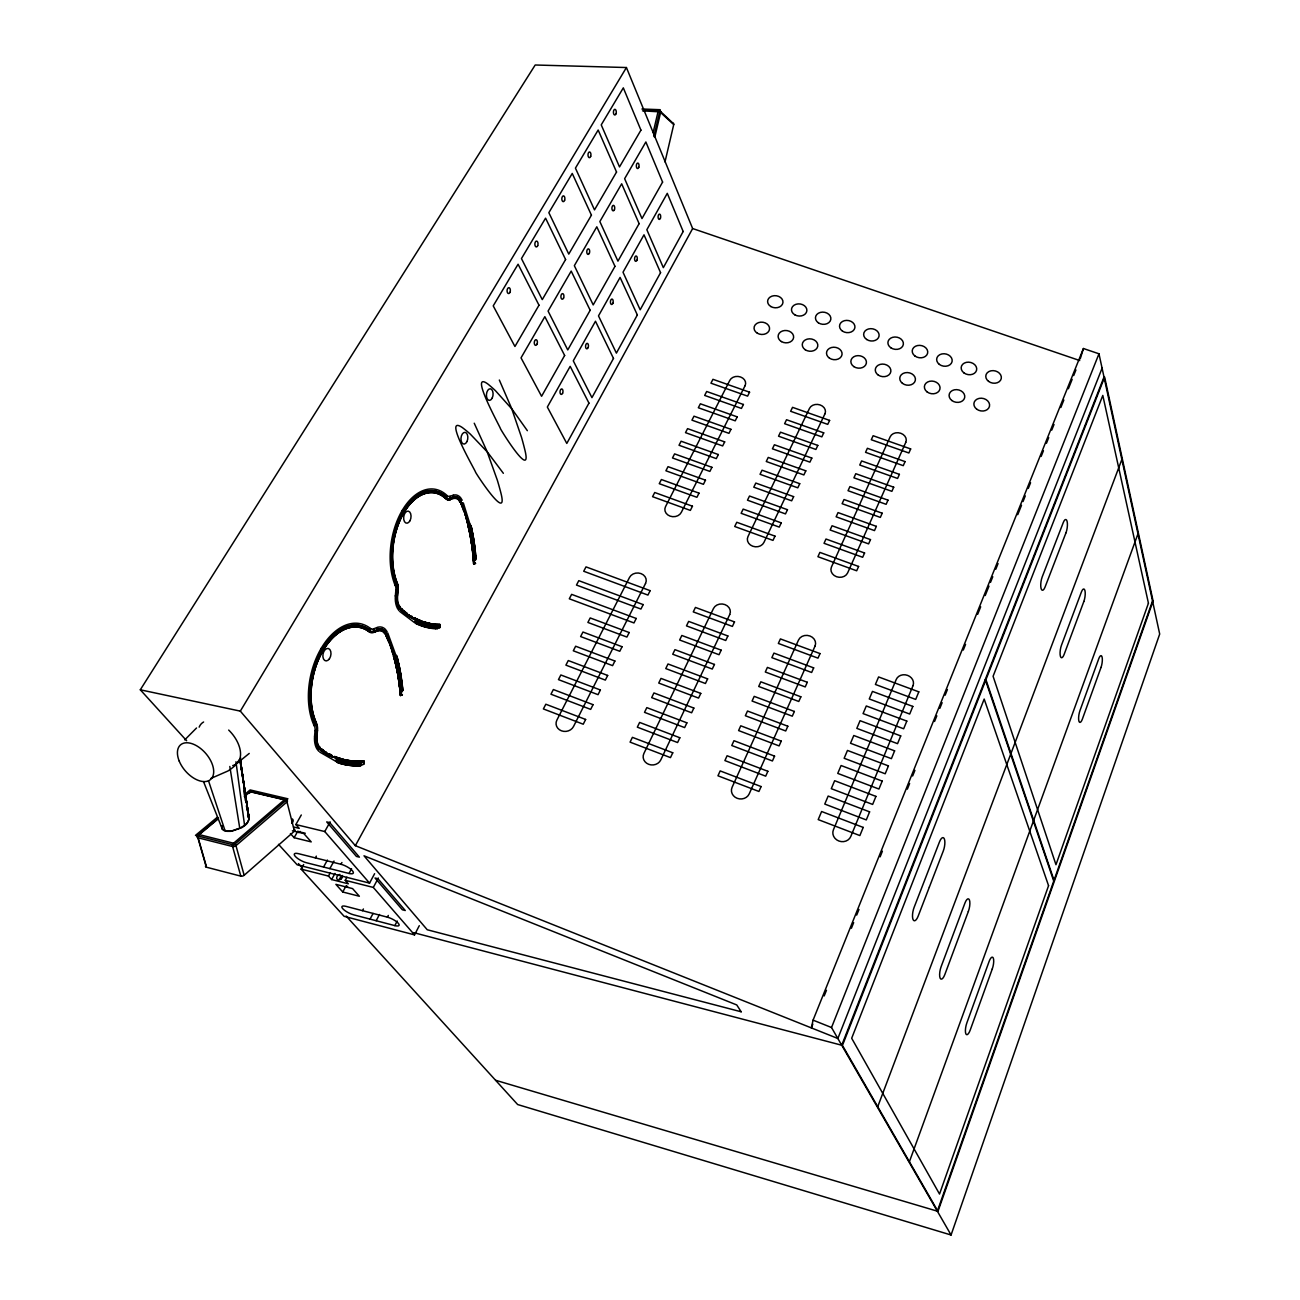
<?xml version="1.0" encoding="UTF-8"?>
<svg xmlns="http://www.w3.org/2000/svg" width="1300" height="1300" viewBox="0 0 1300 1300"><rect width="100%" height="100%" fill="white"/><g stroke="black" fill="none" stroke-linecap="round" stroke-linejoin="round"><path stroke-width="1.5" d="M373.555 630.793L373.571 631.231A10.449 6.354 -79.5 0 1 369.655 630.858A59.036 36.156 -77.8 0 0 322.465 649.935A59.02 36.156 -77.8 0 0 315.916 724.1A10.806 6.727 -76.3 0 1 316.859 730.405L316.371 736.222A16.738 10.303 -76.4 0 0 318.289 746.834L319.832 748.881L318.175 746.736A16.77 10.319 -76.4 0 1 316.176 735.979L316.664 730.161A10.806 6.744 -76.3 0 0 315.738 723.84A59.101 36.205 -77.8 0 1 322.221 649.626A59.751 36.595 -77.8 0 1 369.882 630.305L370.175 629.574A13.422 8.206 -79.4 0 0 370.451 628.81L370.484 628.566A7.865 4.777 -79.5 0 0 373.652 628.842L377.227 627.445A18.85 11.391 -78.9 0 1 385.255 629.2L387.124 631.67M377.341 630.923L373.766 631.946A10.92 6.646 -79.5 0 1 369.444 631.394A58.37 35.75 -77.8 0 0 322.546 650.878A58.37 35.75 -77.8 0 0 316.257 723.661A11.31 7.053 -76.3 0 1 317.184 730.356M377.146 629.265L373.571 631.686A10.936 6.646 -79.5 0 1 369.249 631.134A58.451 35.799 -77.8 0 0 322.27 650.617A58.451 35.799 -77.8 0 0 315.981 723.531A11.31 7.053 -76.3 0 1 316.973 730.096M460.866 502.288L459.29 499.882A15.243 8.84 -82.2 0 0 453.164 497.933L449.898 499.46M453.164 497.933L450.011 499.736A11.082 6.451 -82.8 0 1 445.851 498.664A55.542 32.76 -81.4 0 0 403.471 513.175A55.542 32.76 -81.4 0 0 397.134 583.034L396.549 583.651A56.745 33.475 -81.4 0 1 403.13 511.794A56.745 33.491 -81.4 0 1 446.144 497.608L446.339 497.819A10.059 5.866 -82.8 0 0 449.881 498.534L449.881 497.997M449.881 498.534L453.164 496.957M450.06 499.606L453.326 498.209A15.226 8.824 -82.2 0 1 459.452 500.142L460.834 502.19M450.06 499.363L450.06 499.314A10.514 6.126 -82.8 0 1 446.144 498.323A56.046 33.053 -81.4 0 0 403.666 512.606A56.046 33.069 -81.4 0 0 396.988 583.602A10.822 6.516 -80.3 0 1 397.8 590.151L397.394 595.758M453.326 498.257L453.326 498.582A14.674 8.515 -82.2 0 1 459.192 500.516L460.493 502.45L459.111 500.402M373.555 630.565L373.588 629.622A11.944 7.215 -79.4 0 1 373.604 629.054L373.636 628.875M449.898 497.9L449.914 496.974A11.505 6.662 -82.6 0 1 449.946 496.421L453.245 495.186A18.151 10.514 -82.2 0 1 460.541 497.624L462.199 500.224M335.238 757.738L336.066 757.916A162.549 98.686 -80 0 0 363.773 761.556L363.707 763.587A8.011 4.761 -76.2 0 0 363.707 764.221A8.434 5.038 -76.1 0 0 363.805 763.539L363.886 762.369A162.955 98.93 -80 0 1 336.082 758.794L335.741 758.664M363.951 761.166L363.935 761.491A161.996 98.329 -80 0 1 336.342 757.819M414.749 618.572A156.439 90.805 -83.2 0 0 439.806 624.926L439.709 627.055A7.67 4.42 -79.7 0 0 439.709 627.689L437.141 628.631M335.66 757.559L336.164 757.608A162.256 98.491 -80 0 0 363.789 761.394L363.724 764.27L360.896 765.472M439.952 625.024L439.969 624.666A155.691 90.366 -83.2 0 1 415.009 618.199L414.635 617.939M439.904 624.488L439.725 627.721A8.076 4.68 -79.6 0 0 439.806 627.023L439.904 624.488A155.821 90.447 -83.2 0 1 414.928 618.101C418.486 618.767 413.286 623.642 417.007 624.097A160.274 93.047 -83.2 0 0 434.996 628.761L434.98 628.68M363.805 760.971L361.238 761.134L360.848 765.684M317.411 730.08L316.696 736.158A16.266 10.01 -76.4 0 0 318.516 746.509L320.109 748.605L318.321 746.265A16.299 10.026 -76.4 0 1 316.485 735.914L317.216 730.048M317.021 736.011L317.509 730.194A11.911 7.41 -76.3 0 0 316.485 723.255L316.274 723.661M400.319 608.286L398.694 605.8A15.6 9.295 -80.3 0 1 397.118 595.514L397.621 589.891A10.822 6.532 -80.3 0 0 396.809 583.326M398.011 589.908L397.605 595.66A15.031 8.954 -80.3 0 0 399.019 605.459L400.433 607.669L399.425 606.239M339.398 878.361L341.266 878.735L340.454 877.224M361.465 764.286L360.019 763.831A17.095 10.205 -75.7 0 0 358.767 763.717L358.572 765.131A9.181 5.492 -75.9 0 1 359.856 765.18L359.986 765.212A9.539 5.704 -75.9 0 0 358.654 765.229A121.972 73.986 -78.9 0 1 338.78 762.596A11.944 7.247 -75.6 0 0 337.919 762.304L337.74 762.19A11.148 6.76 -75.7 0 1 338.699 762.483L338.991 761.036L346.255 762.84M432.656 626.535L435.321 626.844L435.11 628.176A9.133 5.297 -79.4 0 1 436.215 628.322L436.199 628.241A8.791 5.103 -79.4 0 0 435.045 628.062L435.224 626.714L431.584 626.389M358.654 765.229L358.865 763.847L354.169 763.75M221.569 825.63L222.024 828.783L223.6 830.31A10.985 5.574 -15.7 0 0 226.98 831.317L230.539 831.334L239.752 828.165L229.824 766.48M221.764 825.841L222.17 828.734A11.294 5.736 -15.7 0 0 224.981 830.489A11.18 5.671 -15.7 0 0 228.719 830.944L230.555 830.846M358.605 765.814L360.392 765.684L358.54 765.83A166.254 100.929 -80 0 1 338.618 762.905L338.536 762.954A166.254 100.913 -80 0 0 358.54 765.83L359.759 761.15M416.991 624.081L417.154 619.222M346.125 916.013L517.66 1104.545L951.064 1235L1159.697 634.043L1098.971 353.795L1083.42 348.514L813.069 1020.142L811.33 1027.894L812.841 1024.14M300.121 831.415L298.61 832.569L297.976 831.334M653.136 132.632L658.109 111.442A1.982 0.959 -88.8 0 1 659.409 110.451L672.506 122.736A1.917 1.544 -52.3 0 1 673.725 124.589L664.999 161.899M653.884 136.597L660.189 109.704L641.94 109.005M654.761 137.361L660.628 112.32A1.95 1.544 -52.5 0 0 659.409 110.451L643.825 109.85M420.355 623.496L417.154 622.148L417.024 623.594A10.66 6.272 -79.4 0 0 416.146 623.22L416.309 623.334A11.424 6.727 -79.4 0 1 417.089 623.707A117.374 68.347 -82.2 0 0 435.11 628.16M417.089 623.707L417.462 622.375M338.78 762.596L338.926 761.02M1080.235 358.832L1083.42 348.514M1152.531 600.941L937.349 1211.178L495.576 1080.267M909.399 1161.729L1138.329 532.837M475.345 560.479L475.93 558.919M877.727 1106.722L1122.241 458.477M402.171 691.844L402.675 690.479M399.067 610.756L397.345 608.173A18.574 11.066 -80.3 0 1 395.363 595.904L395.85 590.265A7.8 4.696 -80.3 0 0 395.33 585.504L395.428 585.293A11.846 7.085 -80.3 0 1 395.801 584.691L396.207 584.106M929.321 887.201L918.174 916.11A9.23 3.185 -78 0 1 913.087 919.636A9.23 3.185 -78 0 1 914.144 907.303L939.477 841.929A9.035 3.087 -78.7 0 1 944.32 838.858A9.035 3.087 -78.7 0 1 943.264 851.029L929.354 887.12M318.793 751.286L316.842 748.784A19.402 11.944 -76.4 0 1 314.551 736.499L315.039 730.681A8.141 5.07 -76.3 0 0 314.405 725.871L314.502 725.628A12.366 7.654 -76.4 0 1 314.925 724.994L315.738 723.84M1104.009 377.033L841.734 1045.233L413.514 932.604M1102.091 368.176L837.85 1038.489L355.355 845.682L240.321 711.133L140.303 689.796L535.194 65L626.421 67.535L692.64 228.54L1079.715 360.539M951.064 1235L831.529 1027.52L1098.971 353.795M824.184 995.93L826.459 990.291M851.403 928.265L853.661 922.626M856.684 915.102L858.959 909.464M880.133 856.83L882.391 851.191M907.351 789.149L909.61 783.51M912.633 775.986L914.908 770.347M934.554 721.484L936.829 715.845M939.851 708.321L942.126 702.683M945.149 695.159L947.408 689.52M963.284 650.049L965.559 644.41M977.649 614.331L980.671 606.808M985.205 595.53L988.991 586.121M990.502 582.367L992.778 576.729M995.8 569.205L998.059 563.566M1017.721 514.686L1021.508 505.294M1023.019 501.54L1025.278 495.901M1028.3 488.378L1030.575 482.739M1041.154 456.414L1043.429 450.775M1046.451 443.267L1048.71 437.613M1051.749 430.105L1054.007 424.466M1060.816 407.55L1063.839 400.026M1068.372 388.749L1072.159 379.34M1073.67 375.586L1075.929 369.947M445.819 498.42L445.965 498.046A10.53 6.126 -82.8 0 0 449.898 498.989M314.535 725.774L314.584 725.725A13.812 8.629 -76.7 0 0 315.071 725.173L315.543 724.587A59.735 36.595 -77.8 0 1 322.124 649.496A59.101 36.221 -77.8 0 1 369.444 630.663L370.045 629.379M240.76 758.03L234.553 766.025A44.233 21.157 -15.2 0 1 227.922 770.997L210.681 778.538M303.648 864.533L301.096 869.115L344.126 916.321L414.521 934.879L419.282 925.697M394.826 925.616A8.921 2.616 26.6 0 0 398.287 923.276A8.921 2.616 26.6 0 0 387.4 917.166L345.979 906.36A8.84 2.551 26.9 0 0 342.81 908.765A8.84 2.551 26.9 0 0 353.6 914.81L394.826 925.616L397.231 921.034M387.4 917.166L388.31 915.428M376.171 920.725L379.486 914.469M370.045 919.116L373.067 913.445M362.505 910.666L363.431 908.96M278.493 844.334L297.164 864.809L369.558 883.106L374.611 873.681M414.521 934.879L373.311 887.429L378.349 878.02M342.745 891.995L335.887 884.341L352.576 888.599L359.352 896.252L342.745 891.995L346.076 885.852M301.096 869.115L328.477 876.07L331.614 879.548L348.335 883.805L345.231 880.311L346.921 877.208M349.017 873.454A9.328 2.828 27.2 0 0 352.365 870.708A9.328 2.828 27.2 0 0 340.957 864.273L298.366 853.645A9.246 2.762 27.5 0 0 295.327 856.424A9.246 2.762 27.5 0 0 306.637 862.794L349.017 873.454L351.585 868.741M331.614 879.548L334.994 873.389M340.957 864.273L341.933 862.501M355.355 845.682L692.64 228.54M329.842 868.627L334.019 861.039M328.477 876.07L330.184 872.983M323.554 867.051L327.405 860.048M315.364 857.886L316.339 856.131M369.558 883.106L324.756 831.545L330.151 821.876M292.402 830.781L303.842 833.576L311.22 841.896L294.141 837.704L297.684 831.415L305.273 833.251M293.507 826.979L299.227 828.36L295.864 824.558L301.291 814.986M370.451 628.599L370.386 628.712A11.992 7.264 -79.2 0 0 370.045 629.379M240.321 711.133L626.421 67.535M346.873 885.901L346.775 887.136L347.994 887.234M396.516 584.188L396.727 583.911A56.68 33.426 -81.4 0 1 403.341 512.119A56.68 33.442 -81.4 0 1 446.323 497.884A10.059 5.85 -82.8 0 0 450.06 498.81L453.326 497.754A15.665 9.084 -82.2 0 1 459.615 499.785L460.98 501.816M400.14 608.644L398.515 606.206A16.055 9.555 -80.3 0 1 396.841 595.546L397.329 589.908A10.351 6.24 -80.3 0 0 396.679 583.976L396.549 583.651M291.964 823.176L291.964 821.665M184.746 739.879L196.528 727.984M396.923 661.342L397.296 658.791A11.473 6.792 -78.9 0 1 396.988 657.589L396.809 656.874M470.665 529.246L471.152 527.589A10.319 5.883 -82 0 1 470.86 526.24L470.925 526.403A11.05 6.289 -82.1 0 0 471.218 527.686L470.486 528.352L470.161 526.549M218.595 818.106L198.884 834.519A2.389 1.365 47.8 0 0 197.632 835.998A2.454 1.251 -16.2 0 0 197.876 837.752L206.326 867.181L240.809 876.135A2.454 1.3 -16.2 0 0 244.156 875.274L294.45 831.122A2.373 1.235 -15 0 0 294.076 829.416M397.329 663.146L396.402 659.425L397.231 658.694A10.725 6.354 -78.9 0 1 396.89 657.345L396.939 657.378M244.368 796.624L250.429 791.586L284.619 799.63A2.34 1.463 -74.4 0 1 286.569 800.296A2.389 1.202 -14.7 0 1 286.942 801.97L235.966 845.65A2.47 1.268 -15.9 0 1 232.586 846.511L197.876 837.752A2.389 1.56 -72.3 0 1 198.884 834.519L233.594 843.229A2.405 1.397 47.4 0 1 235.966 845.65L244.156 875.274M249.226 753.431L236.421 763.815M199.144 834.73L217.328 819.585M217.36 817.196L195.504 835.364L233.886 845.016L287.901 798.801L250.12 789.929L245.44 793.829M395.379 585.488L395.493 585.39A13.228 7.979 -80.7 0 0 395.931 584.886L396.37 584.366A57.362 33.833 -81.4 0 1 403.033 511.648A57.362 33.849 -81.4 0 1 446.55 497.299L446.826 496.616A12.919 7.572 -82.7 0 0 447.086 495.885L447.102 495.657A7.572 4.42 -82.8 0 0 449.979 496.226L449.995 496.356A8.905 5.2 -82.5 0 1 450.027 496.86M394.777 660.579L397.54 658.613L397.248 657.508M471.299 526.939L471.023 525.736L471.413 527.41A166.465 101.172 -79.9 0 1 475.719 555.766L473.2 557.245M473.168 557.375L475.654 555.669A166.481 101.189 -79.9 0 0 471.38 527.459L471.364 527.199M470.762 525.363L468.374 526.955L467.659 524.16M401.326 687.749L402.155 687.245A125.206 77.334 -76.6 0 0 397.312 658.791A125.206 77.334 -76.6 0 1 402.074 687.148A8.921 5.232 -78.2 0 0 402.334 688.984L402.642 690.121M401.976 691.21L401.505 689.439A16.559 9.701 -78.3 0 1 401.245 687.619L402.09 687.148A9.263 5.444 -78.2 0 0 402.382 689.016L402.496 689.536M471.234 527.686A119.892 71.581 -80.4 0 1 475.378 555.994L474.63 556.4L473.948 550.339M475.264 560.235L474.776 558.074A15.925 8.986 -81.4 0 1 474.549 556.27L475.312 555.88A8.905 5.038 -81.4 0 0 475.573 557.733L475.767 558.74M395.395 595.855L395.476 595.839A11.911 7.134 -79.9 0 1 395.834 595.741L396.419 595.611A16.721 9.961 -80.3 0 0 398.158 606.613L399.766 609.082L398.613 607.457M369.541 630.776L369.655 630.858A10.432 6.337 -79.5 0 0 373.75 631.475L377.325 630.077A16.266 9.815 -78.9 0 1 384.264 631.491L385.889 633.604M402.366 694.428L400.595 695.305A170.056 106.697 -75.7 0 0 393.77 655.671L393.64 655.216M400.644 695.533L400.741 695.5A170.04 106.681 -75.8 0 0 394.127 655.736L393.998 655.281M400.676 695.516L400.709 695.516A169.764 106.486 -75.7 0 0 393.949 655.899L393.559 654.128M316.209 730.259L315.673 730.421A12.399 7.67 -76.1 0 0 315.169 730.584L315.136 730.697A9.523 5.915 -76.6 0 0 315.494 730.649L316.404 730.503M317.395 730.308L316.664 730.161M396.923 589.972L396.338 590.102A11.862 7.101 -80.1 0 0 395.98 590.2L395.98 590.2A9.116 5.476 -80.5 0 0 396.256 590.281L397.085 590.216M231.887 831.155L241.507 827.775A18.216 9.214 -15.6 0 0 247.13 823.371L249.161 819.227L247.748 816.043M336.326 760.776L337.805 760.809M358.767 765.83L359.905 765.7M336.326 760.841L337.87 760.809M358.979 761.166L357.923 761.183M357.988 764.335L359.71 764.416L356.574 764.335M358.767 763.717L352.414 763.62M358.28 761.183L357.581 761.183M439.741 624.488L437.336 624.406L437.093 628.842M353.73 764.238L356.623 764.4M414.944 621.692L417.154 622.148L415.35 621.806M359.092 763.847L361.449 764.319M355.144 761.101L356.249 761.215M642.525 110.841L659.88 111.865L673.725 124.589M435.906 628.826L436.02 628.745M355.209 761.166L354.104 761.053M353.438 764.286L352.316 764.14M353.486 763.587L351.845 763.571M433.55 627.136L435.711 627.364M435.679 628.729L436.118 624.293M352.365 764.221L350.886 764.026M353.129 761.036L351.683 760.841M395.411 595.92L395.444 595.92A9.133 5.492 -80.4 0 0 395.769 595.92L396.598 595.855A16.689 9.945 -80.3 0 0 398.32 606.84L399.88 609.229M434.931 624.195L434.168 624.114M351.309 764.124L349.473 763.864M350.561 763.327L349.505 763.327M433.274 627.169L431.925 626.941M351.049 760.825L349.602 760.581M349.993 763.262L347.441 762.921M359.141 762.418L360.734 762.645L337.87 759.801L339.284 760.029M433.582 624.114L432.282 623.854M435.532 626.86L436.784 627.169M349.521 763.929L348.416 763.717M432.624 627.104L431.616 626.892M349.18 763.88L347.701 763.604M432.965 624.016L431.34 623.707M349.31 760.597L348.221 760.37M432.023 626.34L429.991 626.113M431.34 626.925L430.316 626.697M348.286 760.435L347.197 760.191M346.694 763.506L345.589 763.246M430.43 626.08L428.935 625.918M338.179 761.378L338.098 761.426M347.246 760.256L346.158 759.98M345.605 762.71L339.17 761.183M429.406 626.584L428.399 626.324M430.121 623.545L429.13 623.285M429.374 625.885L428.399 625.804M346.223 760.061L345.134 759.769M428.317 625.658L427.343 625.56M427.473 626.194L426.465 625.885M427.245 625.43L425.539 625.008M252.411 792.253A2.373 1.186 -15 0 0 249.161 793.065A2.308 1.381 48 0 1 250.429 791.586A2.324 1.479 -74.1 0 1 252.411 792.253L286.569 800.296L294.45 831.122M343.2 762.791L341.738 762.385M417.576 621.254L416.406 620.961L437.027 625.852L435.581 625.479M295.864 824.558L324.756 831.545M343.834 759.525L342.745 759.184M345.231 880.311L373.311 887.429M425.864 625.788L424.856 625.462M341.803 762.45L340.373 762.011M423.816 621.855L426.676 622.765M425.636 625.137L424.369 624.683M342.81 759.249L341.185 758.745M426.351 622.668L424.174 622.034M425.051 624.991L420.843 623.577M340.697 762.158L339.901 761.914M341.38 758.859L340.519 758.55M341.104 758.778L338.634 757.949M423.865 624.65L422.695 624.293M340.161 758.501L338.683 762.986L319.751 752.066M338.374 762.889L337.756 762.629M416.471 622.489L417.495 622.895M416.504 622.505L417.576 622.879M422.11 624.114L417.365 622.245M336.798 762.352L338.016 757.754L336.099 757.071M436.654 627.039L437.645 627.51M420.452 624.081L419.461 623.659M421.395 621.059L420.42 620.636M335.92 757.997L336.245 758.128A162.289 98.524 -80 0 0 363.935 761.751M335.075 758.404L335.904 758.582A163.199 99.093 -80 0 0 363.74 762.19M420.777 620.831L419.802 620.392M419.51 623.724L418.064 623.074M335.822 757.477L335.01 757.283M813.069 1020.142L831.529 1027.52M335.351 756.697L334.441 756.389M335.156 757.201L334.344 757.006M417.966 619.596L419.851 620.457M333.726 756.974L332.914 756.762M332.898 757.347L332.069 757.12M418.503 619.889L417.576 619.418M333.076 756.681L331.923 756.308M331.402 756.811L329.274 755.625M332.183 755.901L330.947 755.836M395.752 655.005L396.581 655.492M331.727 755.089L330.428 754.439M330.102 755.284L331.37 755.658M437.629 627.543L436.361 626.941A16.364 9.49 -79.3 0 0 435.224 626.714M330.086 756.161L327.974 754.926M330.72 755.332L329.891 754.78M330.298 755.511L329.452 754.959M329.973 755.349L328.169 754.276M414.375 618.719L414.83 619.109A156.455 90.837 -83.2 0 0 439.936 625.267L439.936 625.316A156.179 90.659 -83.2 0 1 414.911 618.8L414.066 618.556M414.213 619.352L414.521 619.515A157.332 91.358 -83.2 0 0 439.757 625.69M330.086 755.008L329.257 754.439M330.2 754.374L329.144 753.773M413.92 619.19L414.668 619.726A157.089 91.211 -83.2 0 0 439.887 625.885M329.111 755.674L328.299 755.105M329.761 754.829L328.933 754.26M329.322 755.024L326.251 753.188M412.652 617.419L414.619 618.654M329.111 754.488L327.649 753.561M413.465 619.092L411.499 617.841M328.136 755.154L326.04 753.837M414.017 618.329L412.864 617.906M328.786 754.325L327.974 753.74M327.827 754.975L326.999 754.39M328.023 754.325L326.56 753.366M412.555 618.589L409.402 616.558M327.827 753.789L325.731 752.44M412.246 616.59L411.06 615.875M412.214 617.305L411.06 616.85M409.874 616.119L411.824 617.451M326.885 753.236L325.114 752.05M325.894 753.87L325.569 753.675M324.334 752.017L325.796 753.025M326.381 752.245L325.276 751.562M410.751 617.533L409.695 616.753M411.32 616.769L409.581 615.924M325.764 752.57L324.951 751.936M469.869 523.933L471.218 526.581M324.773 753.188L323.359 752.294M325 752.554L322.774 750.994M323.798 752.472L324.626 753.09M323.537 751.026L324.984 752.082M410.442 616.216L408.801 615.03M323.245 751.303L324.366 752.148M410.134 616.021L409.094 615.225M409.744 616.168L408.704 615.355M409.273 616.59L407.062 614.981M409.451 615.972L408.411 615.16M323.424 751.546L320.596 749.466M324.025 750.75L321.019 748.605M323.733 751.27L322.303 750.181M322.725 751.871L320.775 750.523M408.98 615.258L406.786 613.6M408.574 615.404L406.38 613.73M408.086 615.81L406.77 614.786M408.688 615.062L407.241 614.364M323.245 750.23L321.409 748.93M320.905 749.19L322.952 750.734M322.611 750.392L321.149 749.369M320.352 750.133L321.051 750.62M407.355 613.454L406.705 612.934M406.64 614.803L402.171 611.227M406.348 614.591L405.031 613.503M406.949 613.844L402.805 610.48M406.656 613.633L405.632 612.755M405.974 613.551L402.252 610.496M403.309 612.17L405.048 613.633M405.925 612.398L403.731 610.61M404.787 612.089L404.219 611.65M404.398 612.349L402.951 611.081M403.195 612.17L400.498 609.765L401.213 610.496M403.683 611.309L401.034 609.521M403.683 610.61L401.099 608.335M401.277 609.651L402.431 610.74M402.285 610.626L401.245 609.716M401.537 610.691L400.985 610.204M402.285 610.139L402.139 609.261M401.489 609.83L400.627 609.895M400.871 608.79L401.798 609.001M399.929 611.617L414.96 622.944M385.206 634.059L383.793 632.239A15.259 9.214 -78.9 0 0 377.26 630.955L373.588 632.158M319.41 749.369L318.695 748.524L319.67 749.629M384.589 631.832L384.085 631.247A16.299 9.831 -78.9 0 0 377.146 629.817M386.035 632.824L384.507 630.825A16.949 10.237 -78.9 0 0 377.325 629.411L377.276 628.095A9.263 5.622 -79.3 0 0 377.26 627.575L377.195 627.64A11.976 7.215 -79.4 0 0 377.179 628.225L377.146 629.168A16.965 10.254 -78.9 0 1 384.377 630.679L385.011 631.41M369.135 631.767A57.817 35.425 -77.8 0 0 322.676 651.072A57.817 35.425 -77.8 0 0 316.452 723.174A57.801 35.409 -77.8 0 1 322.741 651.137A57.801 35.409 -77.8 0 1 369.168 631.832A11.505 6.987 -79.5 0 0 373.717 632.434L377.293 631.02A15.243 9.214 -78.9 0 1 383.809 632.288L384.183 632.661M385.791 633.441L384.394 631.621M385.499 633.669L384.053 631.751L385.678 633.913M384.085 631.784L383.988 631.686A15.844 9.571 -78.9 0 0 377.162 630.273L377.146 629.671M384.377 632.158L384.199 631.962A15.811 9.555 -78.9 0 0 377.341 630.533M319.605 747.256L320.239 747.955L318.988 746.379M319.621 747.256L320.304 748.02L319.215 746.704M140.303 689.796L186.648 740.74M298.415 863.574L302.51 868.075M290.404 833.544L294.141 837.704M459.16 500.451L460.525 502.499L459.582 500.971M384.849 631.183L385.645 632.222M384.215 632.678L385.141 633.929M399.88 608.286L398.678 606.401A16.023 9.539 -80.3 0 1 397.02 595.806L397.507 590.168A10.335 6.224 -80.3 0 0 396.727 583.911M400.108 608.01L398.873 606.174M399.116 608.221L399.815 609.148L398.174 606.661M399.815 606.856L400.481 607.734M399.555 608.806L398.385 607.051M400.351 607.571L399.019 605.459M399.636 608.936L399.002 608.059M321.214 648.31L322.985 650.617M460.46 500.012L461.175 501.215M503.36 473.314L487.516 452.173L470.275 434.086A270.108 162.549 -78.3 0 0 462.215 427.473C442.032 413.952 476.011 471.673 475.54 472.16C476.872 474.874 508.657 523.461 500.955 493.188A277.241 171.584 -79 0 0 497.315 480.139L486.964 451.246L474.24 423.215M247.585 815.555A11.245 5.704 -15.5 0 1 248.284 816.254L249.047 818.74L247.894 821.746A17.956 9.084 -15.6 0 1 239.834 828.1M385.629 632.19L386.035 632.84M527.361 430.69L512.086 409.207L495.446 390.683A266.094 158.178 -79.5 0 0 487.679 383.874C468.179 369.801 500.955 428.334 500.435 428.642C501.621 431.259 532.334 480.659 524.972 450.352A273.179 166.757 -80.4 0 0 521.495 437.271L511.566 408.265L499.33 380.039M402.22 510.413L403.812 512.817M319.02 746.428L318.679 745.875A15.697 9.669 -76.4 0 1 316.924 735.881M398.466 607.181L398.255 606.808M460.753 501.442L459.485 499.558A15.681 9.1 -82.2 0 0 453.148 497.494M386.279 635.082L386.734 636.106M386.051 635.684L388.294 640.867M386.262 634.449L386.864 635.635M386.311 634.562L386.88 635.798M386.636 634.026L386.831 634.449M386.067 635.765L386.669 637.049M387.757 632.938L395.558 654.371M386.734 634.238L388.537 638.251M386.376 635.456L387.335 637.455M386.555 635.082L386.701 636.009M386.571 635.863L387.059 636.821M386.783 635.586L387.725 637.601M387.465 635.716L387.92 636.773M386.62 637L387.871 639.811M387.01 636.106L387.904 638.024M386.977 636.789L387.692 638.284M387.254 637.406L387.871 638.706M387.644 637.569L388.359 639.08M387.611 638.251L388.131 639.324M387.79 638.658L388.749 640.803M388.196 637.585L388.716 638.674M388.001 638.414L388.7 639.925M388.05 639.291L388.911 641.225M388.456 638.219L389.155 639.73M387.871 639.909L388.716 641.924M388.44 639.47L389.041 640.786M388.814 639.08L389.236 639.941M388.619 639.892L389.626 642.281M460.996 503.604L461.37 504.465M388.651 640.77L389.252 642.086M462.264 505.684L461.24 503.214L461.207 504.043M461.289 503.327L461.858 504.628M389.155 639.941L389.838 641.452M462.264 503.685L461.89 502.726L463.677 507.423M389.252 640.153L389.659 641.03M389.041 640.965L389.464 641.842M203.531 781.609L222.17 828.734M461.581 503.279L462.231 504.806M461.37 504.546L462.654 507.829M388.814 642.233L389.22 643.207M462.004 503.116L462.475 504.205M461.581 505.066L462.134 506.496M462.02 505.05L462.67 506.74M463.32 502.921L469.788 523.656M461.939 504.238L462.459 505.44M389.464 642.038L389.967 643.142M389.415 642.704L389.919 643.809M462.556 504.433L463.434 506.773M462.15 504.757L463.109 507.146M389.626 642.476L390.081 644.231M389.594 643.142L390.244 644.67M462.183 505.635L463.255 507.569M390 642.102L390.504 643.191M462.101 506.431L462.881 508.462M390.179 642.525L390.666 643.63M462.394 505.391L463.027 506.935M389.642 644.378L390.358 646.23M462.589 506.691L463.06 507.796M462.702 506.253L464.392 510.819M390.504 643.403L391.137 644.946M462.751 507.114L463.677 509.519M390.666 643.841L391.3 645.385M390.244 644.865L390.731 645.986M390.406 645.304L390.877 646.425M463.369 506.756L464.587 510.039M390.439 644.654L390.926 645.759M390.601 645.092L391.089 646.214M463.596 507.406L464.051 508.511M463.369 508.836L464.344 511.469M463.19 509.421L463.726 510.819M463.564 508.625L464.246 510.396M391.3 645.613L391.771 646.717M391.446 646.051L391.918 647.173M463.499 510.282L463.872 511.257M463.743 509.909L464.198 511.03M391.137 648.424L390.634 647.043L391.43 649.317M391.381 647.303L391.852 648.424M391.332 647.952L391.804 649.074M985.936 679.64L1054.332 881.205M985.27 679.526L1053.747 881.075M463.791 511.144L464.311 512.558M391.527 647.741L391.999 648.879M391.495 648.391L391.95 649.512M391.918 647.384L392.681 649.415M392.064 647.839L392.827 649.87M208.52 780.812L224.981 830.489M464.88 511.128L465.319 512.249M391.658 650.097L392.178 651.56M465.026 511.566L465.465 512.688M464.782 512.98L465.497 514.995M392.243 650.634L392.519 651.544M392.275 650L392.697 651.771M465.319 512.444L465.741 513.581M392.421 650.455L392.844 652.226M465.465 512.899L466.164 514.914M465.108 513.224L465.351 514.54M465.059 513.858L465.335 514.735M464.815 514.199L465.302 515.645M392.6 650.683L392.876 651.592M392.243 651.901L392.6 652.909M392.957 650.569L393.689 652.633M465.384 514.101L465.904 516.327M393.104 651.024L393.819 653.087M392.665 651.999L393.543 654.517M392.389 652.356L392.746 653.364M465.741 513.793L466.294 515.369M465.546 514.361L465.823 515.239M465.53 514.556L465.774 515.872M392.811 652.454L393.396 654.062M392.957 652.909L393.234 653.835M393.006 652.275L393.591 653.884M392.811 653.721L393.169 654.745M466.148 515.141L466.57 516.262M466.294 515.58L466.83 517.173M465.628 516.864L465.969 517.871M393.673 652.876L394.241 654.485M466.066 516.344L466.749 518.408M393.803 653.331L394.371 654.94M466.212 516.799L466.44 518.115M466.099 518.326L466.229 518.765M466.554 516.49L466.96 517.628M393.51 654.761L393.803 655.444A170.332 106.892 -75.8 0 1 400.692 695.273M466.343 517.254L467.464 521.771M393.689 654.582L393.965 655.509M393.364 655.558L393.559 656.126A169.227 106.161 -75.7 0 1 400.368 695.565A169.374 106.275 -75.7 0 0 393.494 656.012L394.16 658.336L396.711 656.273M466.424 518.326L466.83 519.48M466.164 518.651L466.489 519.675M197.632 835.998L206.066 865.394A2.438 1.268 -16.5 0 0 206.326 867.181M394.209 654.729L394.501 655.411A170.739 107.12 -75.8 0 1 401.229 695.321L401.944 695.029A8.223 4.843 -78.1 0 0 402.366 694.834M467.09 518.326L467.61 519.935M466.733 518.619L466.96 519.935M394.29 658.742L394.696 660.254M467.22 518.781L467.139 519.773M240.809 876.135L232.586 846.511A2.421 1.544 -72.7 0 1 233.594 843.229L284.619 799.63A2.324 1.397 47.6 0 1 286.942 801.97M467.35 519.236L467.74 520.39M466.684 520.471L467.122 521.966M397.345 657.865L397.004 656.549L397.215 657.378M466.927 521.398L467.253 522.421M467.366 520.91L467.756 522.08M467.317 521.528L467.707 522.697M467.496 521.381L467.837 523.153M467.448 521.999L467.61 523.803M467.171 522.308L467.464 523.283M401.911 690.983L401.375 688.204M467.854 521.089L468.227 522.259M467.968 521.56L468.358 522.714M396.825 656.061L397.036 656.776M467.691 522.925L468.211 524.176A162.744 98.93 -79.9 0 1 473.98 563.696A162.484 98.767 -79.9 0 0 468.049 524.322M475.118 559.715L474.663 556.839M394.826 660.774L397.475 658.531A174.232 109.314 -75.7 0 1 402.512 686.985M467.968 523.234L468.195 524.55A162.207 98.572 -79.9 0 1 474.029 563.924A162.468 98.735 -79.9 0 0 468.358 524.404L468.244 523.949M395.021 661.521L395.2 662.399M396.776 659.474L397.199 661.05M468.455 523.429L468.699 524.128A163.134 99.157 -79.9 0 1 474.468 563.81L475.118 563.582A7.898 4.485 -81.3 0 0 475.475 563.436L475.507 563.209M468.52 527.556L468.959 529.392M396.5 659.555L395.996 656.988M395.346 662.967L395.752 664.56M396.435 659.327L396.207 658.564M397.377 661.928L397.702 663.163M395.704 664.495L396.094 666.006M397.637 663.097L397.914 664.137M397.036 662.106L397.735 664.966M469.073 530.075L469.332 531.099M469.121 530.27L469.527 532.041M397.979 664.56L398.239 665.616M397.442 663.926L398.109 666.786M470.6 527.67L470.519 527.101M396.354 667.371L396.614 668.411M398.19 665.551L398.45 666.608M401.895 689.439L401.846 689.146M396.451 667.859L396.906 669.874M470.372 528.109L470.291 527.378M396.451 658.092L396.451 657.914M398.401 666.543L398.661 667.599M470.584 529.116L471.559 533.764M397.832 665.746L398.304 667.712M471.299 530.952L471.916 533.959M398.499 667.03L398.856 668.606M396.76 669.321L397.02 670.361M469.723 533.114L469.95 534.154M470.762 530.01L470.941 530.904M475.556 557.895L475.54 557.83A8.58 4.859 -81.4 0 1 475.312 555.88M469.918 534.072L470.145 535.113M398.808 668.525L399.051 669.597M398.206 667.566L398.483 668.622M397.053 670.784L397.572 673.303M471.12 531.814L471.884 535.584M398.385 668.492L398.661 669.549M470.194 535.519L470.681 538.005M399.002 669.533L399.864 674.131M471.884 533.894L472.111 534.95M398.564 669.419L398.824 670.475M396.175 658.044L396.029 657.166M398.726 670.329L399.165 672.327M243.685 790.741L245.489 800.735M246.415 805.821L247.341 811.005M247.666 812.744L248.3 816.254M472.144 535.372L472.371 536.429M398.905 671.271L399.327 673.254M470.632 537.924L470.941 539.467M400.757 689.991L395.411 657.719L395.606 658.775M472.323 536.364L472.712 538.428M471.802 535.454L472.794 538.931M397.784 674.716L398.174 676.764M471.965 536.364L473.184 543.79M470.892 539.386L471.185 540.93M399.23 673.124L399.896 676.699M470.177 527.036L469.934 525.281M399.815 674.066L400.026 675.155M399.392 674.05L399.523 674.895M471.055 540.361L471.559 543.384M472.355 538.33L473.07 542.961M472.826 539.354L473.038 540.426M399.977 675.09L400.27 676.683M475.052 557.651L474.971 557.099M398.287 677.706L398.499 678.762M239.899 759.671L248.966 817.651M472.989 540.345L473.184 541.434M469.527 526.5L469.788 528.515M400.14 676.097L400.498 678.226M239.834 759.33L249.047 818.171L240.224 760.175M399.799 676.569L400.14 678.389M471.445 542.815L471.64 543.871M398.434 678.697L399.067 682.776M473.151 541.352L473.346 542.441M399.929 677.414L401.148 686.758M240.159 759.85L249.047 818.74L240.467 760.744M471.591 543.806L471.786 544.863M398.596 679.705L398.873 681.704M473.948 557.538L474.191 559.227L469.804 528.385M400.449 678.145L400.855 680.778M240.386 760.419L248.966 819.309L240.321 759.379M473.363 542.864L473.622 544.456M400.173 679.087L401.05 685.896M471.802 545.285L471.997 546.358M373.652 628.891L373.669 628.989A9.246 5.639 -79.2 0 1 373.701 629.492L373.75 631.004M473.102 543.644L473.411 545.447M470.064 526.321L469.983 525.151M401.684 688.22L401.586 686.887M473.59 544.391L473.834 545.984M471.949 546.276L472.128 547.349M235.95 761.767L244.562 825.207M473.33 545.317L473.736 547.95M472.014 546.78L472.192 547.836M400.806 680.712L401.001 681.817M399.019 682.711L399.506 686.319M473.785 545.903L474.029 547.511M473.85 546.423L474.207 549.023M400.952 681.736L401.131 682.841M473.541 546.975L473.931 549.64M472.209 548.259L472.371 549.331M399.214 684.222L399.62 687.44M401.082 682.776L401.245 683.881M395.834 656.094L395.817 655.46M473.753 548.665L474.029 550.469M472.387 549.754L472.55 550.826M474.159 548.957L474.435 551.07M401.261 684.32L401.489 685.945M472.615 551.753L472.777 552.825M474.045 551.184L474.549 556.27M399.977 690.966L399.799 689.033L402.464 686.887L402.805 690.381M474.386 550.989L474.776 554.661M472.729 552.744L472.875 553.816M402.529 687.196L402.773 690.137L400.026 691.616M472.826 553.751L473.07 555.831L472.924 554.759M474.598 553.036L474.793 555.23M475.914 558.837L475.767 556.335M473.363 559.358L473.233 557.619M475.654 555.653L475.881 557.846L475.784 556.579M475.8 556.855L475.816 557.099M475.914 558.317L473.379 559.812L473.493 561.34M473.622 563.404L475.524 563.387A7.556 4.29 -81 0 0 475.134 563.436L474.337 563.599A163.41 99.336 -79.9 0 0 468.569 523.9M450.027 496.86L450.044 498.144M397.183 583.082A11.391 6.874 -80.3 0 1 398.06 589.972M396.776 583.375A56.111 33.101 -81.4 0 1 403.179 512.753A56.111 33.101 -81.4 0 1 445.965 498.046M395.233 585.65A59.166 34.905 -81.4 0 1 401.895 510.981A59.166 34.905 -81.4 0 1 447.151 495.625L447.054 495.739A11.554 6.711 -82.5 0 0 446.696 496.421L446.387 497.071A57.428 33.898 -81.4 0 0 402.838 511.339A57.428 33.881 -81.4 0 0 396.191 584.122M439.79 625.072A156.699 90.984 -83.2 0 1 414.668 618.881M450.011 499.736A11.082 6.451 -82.8 0 1 445.884 498.729A55.51 32.744 -81.4 0 0 403.601 513.289A55.51 32.744 -81.4 0 0 397.264 583.099A11.391 6.857 -80.3 0 1 398.092 590.038M363.919 760.988A161.493 98.02 -80 0 1 336.408 757.185M314.308 726.017A61.62 37.749 -77.8 0 1 320.84 648.944A61.62 37.749 -77.8 0 1 370.516 628.517M315.348 724.36A59.816 36.644 -77.8 0 1 321.896 649.204A59.816 36.66 -77.8 0 1 369.704 630.061M394.355 655.2A171.015 107.331 -75.8 0 1 401.082 695.142L401.96 694.883A7.865 4.615 -77.8 0 1 402.334 694.785M228.686 730.064A26.666 15.892 49.1 0 1 232.716 765.586M199.16 727.139A26.666 15.892 49.1 0 1 203.612 722.004M342.29 875.469A3.217 2.373 -40.2 0 1 340.113 879.596A3.217 2.373 -40.2 0 1 336.668 878.02A3.217 2.373 -40.2 0 1 340.015 874.429M291.964 818.821A3.364 2.405 -39.4 0 1 291.736 823.339M453.164 496.632L453.164 496.844A16.331 9.474 -82.2 0 1 459.712 499.005L459.956 499.363A16.315 9.457 -82.2 0 0 453.31 497.104L453.294 495.82A8.905 5.2 -82.6 0 0 453.277 495.316L453.212 495.365A11.537 6.662 -82.6 0 0 453.196 495.934L453.164 496.632M1153.084 601.023L937.966 1211.372L842.449 1045.428L1104.626 377.098L1153.084 601.023M1048.564 885.674L939.526 1194.05L851.679 1038.261L984.181 699.059L1048.564 885.674M1148.436 603.216L1055.974 864.711L993.086 676.276L1102.806 395.411L1148.436 603.216M992.258 968.987L970.206 1030.104A8.434 2.616 -77.3 0 1 965.867 1033.874A8.434 2.616 -77.3 0 1 966.891 1022.807L989.121 961.431A8.271 2.551 -77.9 0 1 993.281 958.051A8.271 2.551 -77.9 0 1 992.258 968.987M1101.019 667.42L1082.364 719.128A7.67 2.242 -80.2 0 1 1078.903 721.142A7.67 2.242 -80.2 0 1 1079.959 710.629L1098.76 658.742A7.556 2.161 -80.6 0 1 1102.075 657.02A7.556 2.161 -80.6 0 1 1101.019 667.42M968.354 911.43L944.84 974.529A8.824 2.893 -77.6 0 1 940.144 978.201A8.824 2.893 -77.6 0 1 941.184 966.517L964.909 903.142A8.645 2.795 -78.3 0 1 969.394 899.892A8.645 2.795 -78.3 0 1 968.354 911.43M1083.842 601.494L1064.115 654.469A8.011 2.438 -80.7 0 1 1060.394 656.256A8.011 2.438 -80.7 0 1 1061.483 645.19L1081.389 592.036A7.898 2.356 -81.2 0 1 1084.931 590.558A7.898 2.356 -81.2 0 1 1083.842 601.494M1065.967 532.821L1045.07 587.031A8.385 2.649 -81.3 0 1 1041.089 588.543A8.385 2.649 -81.3 0 1 1042.21 576.908L1063.286 522.519A8.255 2.567 -81.8 0 1 1067.089 521.316A8.255 2.567 -81.8 0 1 1065.967 532.821M863.216 827.418L859.869 835.575L818.204 819.601L821.616 811.509L863.216 827.418M869.602 811.85L866.288 819.926L824.769 804.066L828.165 796.055L869.602 811.85M875.94 796.396L872.641 804.424L831.285 788.678L834.649 780.715L875.94 796.396M882.212 781.089L878.946 789.035L837.752 773.403L841.084 765.521L882.212 781.089M888.436 765.895L885.202 773.776L844.155 758.274L847.47 750.441L888.436 765.895M894.611 750.847L891.41 758.664L850.509 743.259L853.791 735.508L894.611 750.847M900.737 735.914L897.553 743.665L856.814 728.374L860.064 720.688L900.737 735.914M906.815 721.094L903.663 728.78L863.07 713.602L866.288 705.981L906.815 721.094M912.827 706.42L909.708 714.041L869.261 698.961L872.462 691.405L912.827 706.42M918.807 691.844L915.704 699.416L875.404 684.45L878.589 676.942L918.807 691.844M912.99 685.685L850.801 836.469A9.328 8.482 13.5 0 1 838.841 841.002A9.328 8.482 13.5 0 1 833.414 829.79L896.22 679.494A8.954 7.784 13.3 0 1 907.595 675.383A8.954 7.784 13.3 0 1 912.99 685.685M761.101 786.565L758.924 791.472L717.957 775.791L720.184 770.916L761.101 786.565M767.861 771.29L765.7 776.165L724.896 760.581L727.09 755.755L767.861 771.29M774.572 756.129L772.428 760.971L731.77 745.517L733.964 740.707L774.572 756.129M781.235 741.114L779.106 745.908L738.595 730.567L740.756 725.806L781.235 741.114M787.832 726.229L785.72 730.974L745.355 715.731L747.5 711.019L787.832 726.229M794.365 711.457L792.285 716.17L752.066 701.041L754.195 696.361L794.365 711.457M800.865 696.8L798.785 701.48L758.712 686.465L760.825 681.817L800.865 696.8M807.3 682.273L805.236 686.92L765.31 672.003L767.406 667.404L807.3 682.273M813.67 667.875L811.639 672.474L771.859 657.654L773.939 653.104L813.67 667.875M820.008 653.575L817.992 658.141L778.342 643.435L780.406 638.918L820.008 653.575M858.601 566.459L856.684 570.781L817.928 556.709L819.878 552.403L858.601 566.459M864.581 552.988L862.664 557.278L824.038 543.303L825.988 539.029L864.581 552.988M870.496 539.614L868.611 543.887L830.115 529.994L832.049 525.769L870.496 539.614M876.362 526.354L874.494 530.595L836.127 516.799L838.045 512.59L876.362 526.354M882.196 513.207L880.344 517.4L842.108 503.701L844.009 499.525L882.196 513.207M887.981 500.142L886.129 504.319L848.039 490.701L849.924 486.574L887.981 500.142M893.717 487.191L891.881 491.335L853.921 477.815L855.79 473.704L893.717 487.191M899.405 474.354L897.585 478.449L859.755 465.026L861.624 460.948L899.405 474.354M905.06 461.598L903.256 465.66L865.556 452.335L867.392 448.289L905.06 461.598M910.666 448.939L908.879 452.985L871.292 439.741L873.129 435.727L910.666 448.939M815.019 646.116L749.206 793.878A9.23 8.352 5.7 0 1 737.197 798.314A9.23 8.352 5.7 0 1 732.095 787.312L798.525 640.006A8.856 7.686 8.1 0 1 809.933 635.992A8.856 7.686 8.1 0 1 815.019 646.116M905.791 442.293L847.649 572.861A8.678 7.361 8.8 0 1 836.501 576.712A8.678 7.361 8.8 0 1 831.464 566.979L890.175 436.784A8.336 6.792 9.7 0 1 900.786 433.274A8.336 6.792 9.7 0 1 905.791 442.293M672.766 752.781L670.475 757.608L630.077 742.137L632.401 737.344L672.766 752.781M679.851 737.75L677.592 742.544L637.325 727.171L639.633 722.426L679.851 737.75M686.887 722.832L684.645 727.594L644.524 712.351L646.815 707.622L686.887 722.832M693.859 708.061L691.633 712.774L651.674 697.629L653.933 692.949L693.859 708.061M700.781 693.404L698.571 698.084L658.742 683.053L661.001 678.405L700.781 693.404M707.639 678.876L705.445 683.508L665.762 668.574L668.005 663.975L707.639 678.876M714.447 664.446L712.27 669.045L672.734 654.241L674.944 649.659L714.447 664.446M721.191 650.163L719.03 654.712L679.64 640.006L681.834 635.472L721.191 650.163M727.886 635.976L725.741 640.494L686.481 625.885L688.659 621.4L727.886 635.976M734.516 621.904L732.404 626.405L693.274 611.894L695.435 607.425L734.516 621.904M774.995 536.136L772.98 540.394L734.711 526.5L736.775 522.275L774.995 536.136M781.251 522.86L779.269 527.101L741.13 513.305L743.161 509.096L781.251 522.86M787.475 509.698L785.492 513.906L747.484 500.191L749.515 496.031L787.475 509.698M793.634 496.649L791.668 500.809L753.789 487.191L755.804 483.064L793.634 496.649M799.744 483.681L797.794 487.825L760.045 474.305L762.044 470.194L799.744 483.681M805.821 470.827L803.871 474.939L766.269 461.5L768.235 457.421L805.821 470.827M811.834 458.071L809.916 462.15L772.428 448.809L774.394 444.762L811.834 458.071M817.814 445.413L815.896 449.459L778.538 436.199L780.488 432.185L817.814 445.413M823.729 432.868L821.844 436.865L784.615 423.702L786.533 419.721L823.729 432.868M829.611 420.404L827.742 424.369L790.628 411.287L792.545 407.339L829.611 420.404M729.722 614.543L660.758 759.964A9.181 8.223 -0.1 0 1 648.7 764.319A9.181 8.223 -0.1 0 1 643.89 753.496L713.456 608.53A8.791 7.589 3.9 0 1 724.913 604.581A8.791 7.589 3.9 0 1 729.722 614.543M824.931 413.839L763.929 542.441A8.612 7.264 5.2 0 1 752.749 546.227A8.612 7.264 5.2 0 1 747.955 536.624L809.494 408.395A8.287 6.727 6.8 0 1 820.154 404.95A8.287 6.727 6.8 0 1 824.931 413.839M585.634 719.452L583.245 724.214L543.384 708.939L545.821 704.226L585.634 719.452M593.044 704.665L590.671 709.378L550.956 694.216L553.361 689.536L593.044 704.665M600.389 689.991L598.049 694.671L558.464 679.624L560.852 674.976L600.389 689.991M607.669 675.447L605.345 680.095L565.906 665.145L568.279 660.546L607.669 675.447M614.9 661.017L612.592 665.633L573.3 650.796L575.64 646.23L614.9 661.017M622.066 646.717L619.775 651.284L580.613 636.561L582.952 632.028L622.066 646.717M629.168 632.531L626.909 637.065L587.892 622.44L590.2 617.939L629.168 632.531M636.22 618.459L633.977 622.944L569.303 598.796L571.626 594.36L636.22 618.459M643.175 604.597L640.933 609.05L576.485 585.065L578.793 580.661L643.175 604.597M650.146 590.655L647.936 595.075L583.716 571.253L586.008 566.881L650.146 590.655M692.461 506.204L690.349 510.396L652.567 496.681L654.729 492.505L692.461 506.204M699.01 493.139L696.914 497.299L659.262 483.681L661.391 479.538L699.01 493.139M705.494 480.171L703.43 484.315L665.909 470.779L668.021 466.668L705.494 480.171M711.945 467.317L709.881 471.413L672.49 457.974L674.586 453.895L711.945 467.317M718.331 454.545L716.3 458.624L679.023 445.266L681.102 441.22L718.331 454.545M724.685 441.886L722.654 445.933L685.506 432.656L687.57 428.642L724.685 441.886M730.974 429.325L728.959 433.339L691.941 420.16L693.989 416.179L730.974 429.325M737.214 416.861L735.231 420.826L698.327 407.745L700.359 403.796L737.214 416.861M743.421 404.479L741.439 408.428L704.665 395.428L706.68 391.495L743.421 404.479M749.564 392.194L747.597 396.126L710.954 383.191L712.952 379.308L749.564 392.194M645.548 583.408L573.511 726.521A9.149 8.093 -4.8 0 1 561.405 730.795A9.149 8.093 -4.8 0 1 556.871 720.135L629.492 577.46A8.742 7.475 0.2 0 1 640.981 573.592A8.742 7.475 0.2 0 1 645.548 583.408M745.062 385.726L681.298 512.395A8.564 7.166 1.9 0 1 670.069 516.116A8.564 7.166 1.9 0 1 665.519 506.659L729.804 380.364A8.223 6.646 4.2 0 1 740.512 376.967A8.223 6.646 4.2 0 1 745.062 385.726M588.949 403.114L566.8 443.446L547.332 407.046L570.18 366.34L588.949 403.114M613.486 358.426L591.939 397.637L573.284 360.815L595.481 321.246L613.486 358.426M637.341 314.957L616.395 353.113L598.488 315.884L620.084 277.436L637.341 314.957M660.562 272.659L640.185 309.79L623.009 272.22L644.004 234.812L660.562 272.659M683.166 231.498L663.341 267.637L646.847 229.743L667.274 193.343L683.166 231.498M564.639 355.469L541.58 396.289L521.024 357.858L544.846 316.664L564.639 355.469M590.168 310.277L567.759 349.944L548.08 311.09L571.204 271.099L590.168 310.277M614.981 266.354L593.206 304.899L574.34 265.671L596.798 226.818L614.981 266.354M639.113 223.649L617.939 261.137L599.852 221.553L621.676 183.804L639.113 223.649M662.594 182.097L641.989 218.562L624.634 178.685L645.872 141.976L662.594 182.097M538.996 305.207L514.946 346.499L493.22 305.874L518.082 264.209L538.996 305.207M565.597 259.529L542.262 299.618L521.446 258.57L545.577 218.156L565.597 259.529M591.435 215.15L568.766 254.085L548.844 212.68L572.244 173.452L591.435 215.15M616.541 172.039L594.506 209.869L575.429 168.139L598.163 130.032L616.541 172.039M640.933 130.146L619.515 166.92L601.234 124.881L623.317 87.864L640.933 130.146M471.38 527.459L468.861 529.133L471.429 527.524M314.632 736.434L314.649 736.515A9.539 5.931 -76.5 0 0 315.006 736.466L315.916 736.32A17.436 10.725 -76.4 0 0 317.931 747.37L318.565 748.361L317.769 747.191A17.469 10.741 -76.4 0 1 315.721 736.076L315.071 736.271A12.447 7.703 -76 0 0 314.681 736.418L314.632 736.434M329.729 822.624L326.706 821.909L356.428 856.424L359.401 857.155L329.729 822.624M377.959 878.751L375.017 878.02L402.366 909.773L405.259 910.52L377.959 878.751M741.179 1011.79L427.245 929.76L364 855.79L736.759 1004.949L741.179 1011.79M988.536 381.355A7.865 6.24 11.9 0 0 1001.244 378.625A7.865 6.24 11.9 0 0 990.909 370.825A7.865 6.24 11.9 0 0 988.536 381.355M963.885 372.856A7.833 6.224 11.1 0 0 976.592 370.142A7.833 6.224 11.1 0 0 966.339 362.359A7.833 6.224 11.1 0 0 963.885 372.856M939.331 364.39A7.816 6.207 10.3 0 0 952.055 361.676A7.816 6.207 10.3 0 0 941.866 353.941A7.816 6.207 10.3 0 0 939.331 364.39M914.875 355.956A7.8 6.175 9.6 0 0 927.599 353.259A7.8 6.175 9.6 0 0 917.491 345.556A7.8 6.175 9.6 0 0 914.875 355.956M890.939 347.848A7.784 6.159 8.8 0 0 903.337 344.435A7.784 6.159 8.8 0 0 892.678 337.317A7.784 6.159 8.8 0 0 890.939 347.848M866.661 339.479A7.768 6.143 8 0 0 879.06 336.082A7.768 6.143 8 0 0 868.465 328.981A7.768 6.143 8 0 0 866.661 339.479M842.465 331.126A7.751 6.126 7.3 0 0 854.88 327.746A7.751 6.126 7.3 0 0 844.35 320.694A7.751 6.126 7.3 0 0 842.465 331.126M818.366 322.806A7.735 6.094 6.6 0 0 830.798 319.459A7.735 6.094 6.6 0 0 820.332 312.423A7.735 6.094 6.6 0 0 818.366 322.806M794.804 314.811A7.719 6.078 5.9 0 0 806.861 310.765A7.719 6.078 5.9 0 0 795.892 304.33A7.719 6.078 5.9 0 0 794.804 314.811M770.884 306.556A7.703 6.061 5.1 0 0 782.957 302.526A7.703 6.061 5.1 0 0 772.038 296.124A7.703 6.061 5.1 0 0 770.884 306.556M976.641 409.126A7.93 6.354 11.8 0 0 989.479 406.331A7.93 6.354 11.8 0 0 979.095 398.401A7.93 6.354 11.8 0 0 976.641 409.126M951.811 400.498A7.914 6.337 11 0 0 964.649 397.719A7.914 6.337 11 0 0 954.33 389.821A7.914 6.337 11 0 0 951.811 400.498M927.079 391.901A7.881 6.305 10.2 0 0 939.916 389.139A7.881 6.305 10.2 0 0 929.663 381.274A7.881 6.305 10.2 0 0 927.079 391.901M902.428 383.338A7.865 6.289 9.4 0 0 915.281 380.591A7.865 6.289 9.4 0 0 905.092 372.759A7.865 6.289 9.4 0 0 902.428 383.338M878.312 375.115A7.849 6.272 8.6 0 0 890.825 371.637A7.849 6.272 8.6 0 0 880.1 364.406A7.849 6.272 8.6 0 0 878.312 375.115M853.84 366.616A7.833 6.256 7.8 0 0 866.369 363.155A7.833 6.256 7.8 0 0 855.709 355.956A7.833 6.256 7.8 0 0 853.84 366.616M829.465 358.15A7.816 6.224 7.1 0 0 842.01 354.705A7.816 6.224 7.1 0 0 831.415 347.539A7.816 6.224 7.1 0 0 829.465 358.15M805.188 349.716A7.8 6.207 6.3 0 0 817.733 346.287A7.8 6.207 6.3 0 0 807.202 339.137A7.8 6.207 6.3 0 0 805.188 349.716M781.446 341.591A7.784 6.175 5.6 0 0 793.617 337.464A7.784 6.175 5.6 0 0 782.584 330.947A7.784 6.175 5.6 0 0 781.446 341.591M757.347 333.223A7.768 6.159 4.8 0 0 769.535 329.111A7.768 6.159 4.8 0 0 758.55 322.611A7.768 6.159 4.8 0 0 757.347 333.223M473.622 563.859A161.85 98.361 -79.9 0 0 467.773 524.615A161.704 98.264 -79.9 0 1 473.671 563.956M329.42 658.791A6.321 3.949 -78.4 0 0 328.477 648.538A6.321 3.949 -78.4 0 0 322.887 656.663A6.321 3.949 -78.4 0 0 329.42 658.791M409.971 520.747A6.078 3.64 -82.1 0 0 408.298 511.144A6.078 3.64 -82.1 0 0 403.764 519.529A6.078 3.64 -82.1 0 0 409.971 520.747M492.245 397.979A5.834 3.315 -84.8 0 0 490.441 388.798A5.834 3.315 -84.8 0 0 486.59 396.988A5.834 3.315 -84.8 0 0 492.245 397.979M466.976 441.545A5.899 3.413 -83.9 0 0 465.091 432.348A5.899 3.413 -83.9 0 0 461.126 440.733A5.899 3.413 -83.9 0 0 466.976 441.545M660.449 218.14A2.649 1.3 -87.1 0 0 659.523 214.11A2.649 1.3 -87.1 0 0 658.19 218.01A2.649 1.3 -87.1 0 0 660.449 218.14M636.967 260.195A2.681 1.349 -86.6 0 0 636.155 256.002A2.681 1.349 -86.6 0 0 634.66 259.805A2.681 1.349 -86.6 0 0 636.967 260.195M612.885 303.274A2.697 1.381 -86 0 0 612.04 299.081A2.697 1.381 -86 0 0 610.496 302.965A2.697 1.381 -86 0 0 612.885 303.274M588.136 347.555A2.73 1.43 -85.3 0 0 587.242 343.363A2.73 1.43 -85.3 0 0 585.666 347.344A2.73 1.43 -85.3 0 0 588.136 347.555M562.591 393.283A2.762 1.479 -84.6 0 0 561.827 388.944A2.762 1.479 -84.6 0 0 560.072 392.811A2.762 1.479 -84.6 0 0 562.591 393.283M638.804 167.294A2.73 1.365 -88.1 0 0 637.845 163.085A2.73 1.365 -88.1 0 0 636.447 167.05A2.73 1.365 -88.1 0 0 638.804 167.294M614.461 209.576A2.762 1.414 -87.6 0 0 613.454 205.351A2.762 1.414 -87.6 0 0 612.04 209.414A2.762 1.414 -87.6 0 0 614.461 209.576M589.371 253.24A2.795 1.463 -87 0 0 588.461 248.869A2.795 1.463 -87 0 0 586.869 252.818A2.795 1.463 -87 0 0 589.371 253.24M563.599 297.993A2.811 1.511 -86.4 0 0 562.64 293.621A2.811 1.511 -86.4 0 0 560.999 297.668A2.811 1.511 -86.4 0 0 563.599 297.993M537.062 344.077A2.844 1.56 -85.6 0 0 536.055 339.706A2.844 1.56 -85.6 0 0 534.381 343.834A2.844 1.56 -85.6 0 0 537.062 344.077M616.021 113.75A2.828 1.43 -89.2 0 0 614.997 109.33A2.828 1.43 -89.2 0 0 613.551 113.376A2.828 1.43 -89.2 0 0 616.021 113.75M590.688 156.39A2.86 1.479 -88.7 0 0 589.615 151.97A2.86 1.479 -88.7 0 0 588.136 156.114A2.86 1.479 -88.7 0 0 590.688 156.39M564.622 200.281A2.876 1.527 -88.2 0 0 563.485 195.877A2.876 1.527 -88.2 0 0 561.974 200.102A2.876 1.527 -88.2 0 0 564.622 200.281M537.696 245.668A2.909 1.576 -87.6 0 0 536.673 241.101A2.909 1.576 -87.6 0 0 534.966 245.213A2.909 1.576 -87.6 0 0 537.696 245.668M510.023 292.256A2.941 1.641 -86.8 0 0 508.95 287.69A2.941 1.641 -86.8 0 0 507.195 291.899A2.941 1.641 -86.8 0 0 510.023 292.256M179.237 761.117A22.929 13.439 49 0 0 210.584 779.496A22.929 13.439 49 0 0 196.869 745.924A22.929 13.439 49 0 0 179.237 761.117"/></g></svg>
